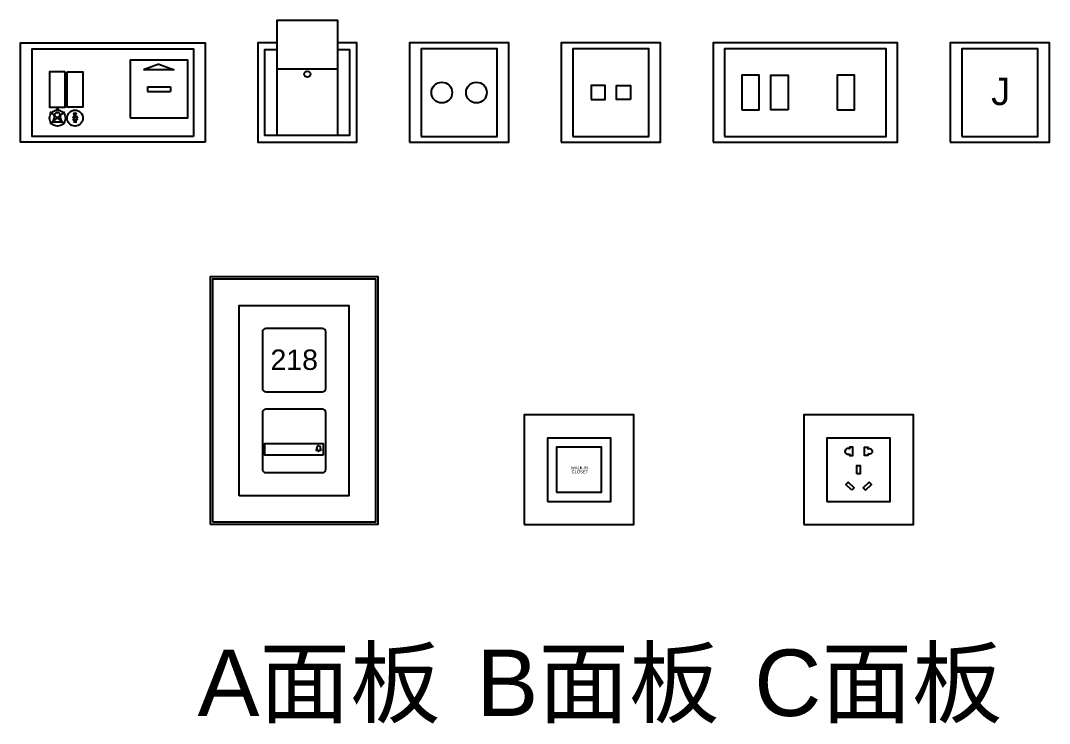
# Model space of a CAD drawing. Header units: millimetres. Extents: x 14385 to 129787, y 107826 to 186798.
# Drawn here: x 107385 to 108277, y 167091 to 167700 of the extents above; entities that cross this region are included whole.
import ezdxf

# ---------------------------------------------------------------- set-up
doc = ezdxf.new("R2010")
doc.units = ezdxf.units.MM
doc.header["$LTSCALE"] = 1000
doc.layers.add('EM-ELEC', color=61, linetype='Continuous')
doc.styles.add('ar', font='arial.ttf')

msp = doc.modelspace()

# ---------------------------------------------------------------- linework, layer by layer
at = {"layer": 'EM-ELEC'}
for p, q in [((107505.5, 167662.09), (107492.2, 167657.08)), ((107518.79, 167657.08), (107492.2, 167657.08)), ((107505.5, 167662.09), (107518.79, 167657.08)), ((107495.5, 167642.47), (107515.5, 167642.47)), ((107495.5, 167642.47), (107495.5, 167638.47)), ((107515.5, 167642.47), (107515.5, 167638.47)), ((107495.5, 167638.47), (107515.5, 167638.47)), ((107431.64, 167617.23), (107430.7, 167615.32)), ((107432.73, 167617.23), (107430.85, 167613.41)), ((107434.62, 167613.41), (107430.85, 167613.41)), ((107432.73, 167617.23), (107431.64, 167617.23)), ((107432.01, 167613.41), (107432.01, 167611.08)), ((107432.73, 167617.23), (107433.82, 167617.23)), ((107432.73, 167617.23), (107434.62, 167613.41)), ((107433.45, 167613.41), (107433.45, 167611.08)), ((107433.82, 167617.23), (107434.76, 167615.32)), ((107421.59, 167611.74), (107413.33, 167611.74)), ((107646.06, 167327.1), (107641.62, 167327.1))]:
    msp.add_line(p, q, dxfattribs=at)
for points in [[(107660.6, 167674.47), (107660.6, 167699.84), (107607.6, 167699.84), (107607.6, 167674.47)], [(107607.6, 167680.47), (107591.1, 167680.47), (107591.1, 167594.47), (107677.1, 167594.47), (107677.1, 167680.47), (107660.6, 167680.47)], [(107607.6, 167674.47), (107597.1, 167674.47), (107597.1, 167600.47), (107671.1, 167600.47), (107671.1, 167674.47), (107660.6, 167674.47)], [(107607.6, 167674.47), (107607.6, 167600.47), (107660.6, 167600.47), (107660.6, 167674.47)], [(107607.6, 167674.47), (107607.6, 167658.05), (107660.6, 167658.05), (107660.6, 167674.47)], [(107423.73, 167610.35), (107411.27, 167620.86)], [(107411.27, 167610.35), (107423.73, 167620.86)]]:
    msp.add_lwpolyline(points, dxfattribs=at)
for points in [[(107545.5, 167594.47), (107385.5, 167594.47), (107385.5, 167680.47), (107545.5, 167680.47)], [(107535.5, 167599.47), (107395.5, 167599.47), (107395.5, 167675.47), (107535.5, 167675.47)], [(107722.69, 167594.47), (107808.69, 167594.47), (107808.69, 167680.47), (107722.69, 167680.47)], [(107732.69, 167599.47), (107798.69, 167599.47), (107798.69, 167675.47), (107732.69, 167675.47)], [(107854.29, 167594.47), (107940.29, 167594.47), (107940.29, 167680.47), (107854.29, 167680.47)], [(107864.29, 167599.47), (107930.29, 167599.47), (107930.29, 167675.47), (107864.29, 167675.47)], [(107985.88, 167594.47), (108145.88, 167594.47), (108145.88, 167680.47), (107985.88, 167680.47)], [(107995.88, 167599.47), (108135.88, 167599.47), (108135.88, 167675.47), (107995.88, 167675.47)], [(108191.48, 167594.47), (108277.48, 167594.47), (108277.48, 167680.47), (108191.48, 167680.47)], [(108201.48, 167599.47), (108267.48, 167599.47), (108267.48, 167675.47), (108201.48, 167675.47)], [(107480.5, 167615.47), (107530.5, 167615.47), (107530.5, 167665.47), (107480.5, 167665.47)], [(107424.28, 167655.38), (107410.71, 167655.38), (107410.71, 167624.87), (107424.28, 167624.87)], [(107425.95, 167655.38), (107439.52, 167655.38), (107439.52, 167624.87), (107425.95, 167624.87)], [(108010.88, 167622.47), (108025.88, 167622.47), (108025.88, 167652.47), (108010.88, 167652.47)], [(108050.88, 167622.47), (108035.88, 167622.47), (108035.88, 167652.47), (108050.88, 167652.47)], [(108093.38, 167622.47), (108108.38, 167622.47), (108108.38, 167652.47), (108093.38, 167652.47)], [(107880.29, 167631.47), (107892.29, 167631.47), (107892.29, 167643.47), (107880.29, 167643.47)], [(107914.29, 167631.47), (107902.29, 167631.47), (107902.29, 167643.47), (107914.29, 167643.47)], [(107575.13, 167288.02), (107575.13, 167453.02), (107670.13, 167453.02), (107670.13, 167288.02)], [(107822.2, 167262.98), (107917.2, 167262.98), (107917.2, 167357.98), (107822.2, 167357.98)], [(108064.54, 167262.98), (108159.54, 167262.98), (108159.54, 167357.98), (108064.54, 167357.98)], [(107842.2, 167282.98), (107897.2, 167282.98), (107897.2, 167337.98), (107842.2, 167337.98)], [(108084.54, 167282.98), (108139.54, 167282.98), (108139.54, 167337.98), (108084.54, 167337.98)], [(107647.88, 167323.17), (107597.37, 167323.17), (107597.37, 167333.27), (107647.88, 167333.27)], [(107850.2, 167290.98), (107889.2, 167290.98), (107889.2, 167329.98), (107850.2, 167329.98)], [(108110.6, 167306.88), (108110.6, 167314.08), (108113.48, 167314.08), (108113.48, 167306.88)], [(108106.06, 167292.74), (108100.97, 167297.84), (108103.01, 167299.87), (108108.1, 167294.78)], [(108118.01, 167292.74), (108123.1, 167297.84), (108121.07, 167299.87), (108115.98, 167294.78)]]:
    msp.add_lwpolyline(points, close=True, dxfattribs=at)
at = {"layer": 'EM-ELEC', "linetype": 'Continuous', "ltscale": 0.5}
for points in [[(107550.13, 167263.02), (107550.13, 167478.02), (107695.13, 167478.02), (107695.13, 167263.02)], [(107552.13, 167265.02), (107552.13, 167476.02), (107693.13, 167476.02), (107693.13, 167265.02)]]:
    msp.add_lwpolyline(points, close=True, dxfattribs=at)
at = {"layer": 'EM-ELEC'}
for points in [[(107598.13, 167378.02), (107647.13, 167378.02, 0.414214), (107650.13, 167381.02), (107650.13, 167430.02, 0.414214), (107647.13, 167433.02), (107598.13, 167433.02, 0.414214), (107595.13, 167430.02), (107595.13, 167381.02, 0.414214)], [(107598.13, 167308.02), (107647.13, 167308.02, 0.414214), (107650.13, 167311.02), (107650.13, 167360.02, 0.414214), (107647.13, 167363.02), (107598.13, 167363.02, 0.414214), (107595.13, 167360.02), (107595.13, 167311.02, 0.414214)], [(108104.16, 167324.26), (108104.16, 167322.85), (108107.04, 167322.85), (108107.04, 167330.05), (108104.16, 167330.05), (108104.16, 167328.65, 1.817237)], [(108119.91, 167324.26), (108119.91, 167322.85), (108117.03, 167322.85), (108117.03, 167330.05), (108119.91, 167330.05), (108119.91, 167328.65, -1.817237)]]:
    msp.add_lwpolyline(points, format="xyb", close=True, dxfattribs=at)
for points in [[(107643.84, 167331.41), (107643.47, 167331.36, 0.292502), (107642.48, 167330.26, -0.063185), (107642.13, 167328.46, 0.019726), (107641.62, 167327.1, -0.414578)], [(107643.84, 167331.41), (107644.22, 167331.36, -0.292502), (107645.2, 167330.26, 0.063185), (107645.56, 167328.46, -0.019726), (107646.06, 167327.1, 0.414578)]]:
    msp.add_lwpolyline(points, format="xyb", dxfattribs=at)
for centre, radius in [((107634.1, 167653.38), 2.64), ((107750.69, 167637.47), 9), ((107780.69, 167637.47), 9), ((107417.5, 167615.32), 6.88), ((107417.46, 167623.05), 0.405), ((107432.73, 167615.32), 6.88), ((107432.73, 167618.85), 0.962)]:
    msp.add_circle(centre, radius, dxfattribs=at)
for centre, radius, start, end in [((107404.89, 167617.31), 10.12, 326.62117, 5.03944), ((107417.46, 167617.35), 2.64, 18.8237, 161.1763), ((107430.03, 167617.31), 10.12, 174.96056, 213.37883), ((107643.84, 167326.88), 0.442, 150.03253, 29.96747), ((107643.84, 167326.88), 0.329, 137.94558, 42.05442), ((107643.84, 167326.88), 0.217, 150.03253, 29.96747), ((107643.84, 167326.88), 0.273, 53.82098, 53.83782)]:
    msp.add_arc(centre, radius, start, end, dxfattribs=at)

# ---------------------------------------------------------------- texts
at = {"layer": 'EM-ELEC', "style": 'ar'}
for s, height, p in [('J', 23.88, (108226.93, 167626.59)), ('218', 17.68, (107602.16, 167397.06)), ('WALK-IN', 2.546, (107862.61, 167310.97)), ('CLOSET', 2.546, (107863.22, 167307.45)), ('A面板', 57.6, (107538.95, 167097.09)), ('B面板', 57.6, (107780.7, 167097.09)), ('C面板', 57.6, (108021.61, 167097.09))]:
    msp.add_text(s, height=height, dxfattribs=at).set_placement(p)

doc.saveas('drawing.dxf')
